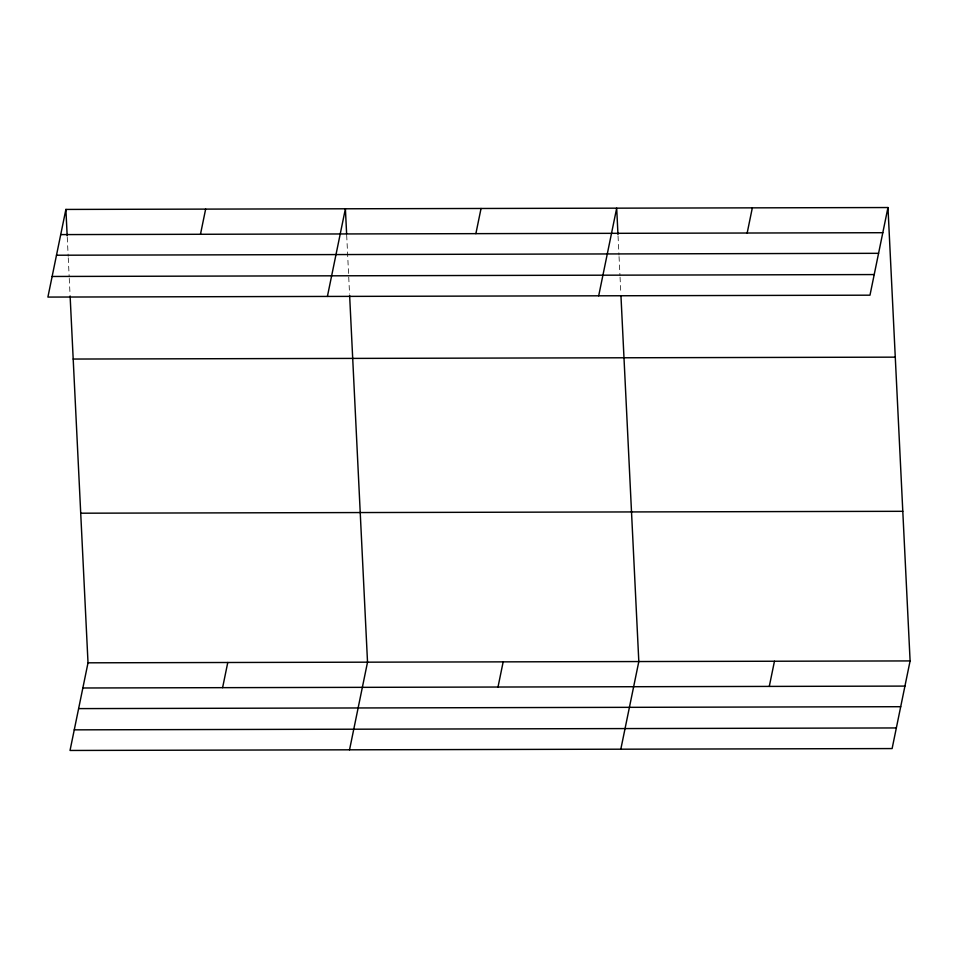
<?xml version="1.0" encoding="UTF-8"?>
<svg xmlns="http://www.w3.org/2000/svg" width="958" height="958" viewBox="0 0 958 958"><rect width="100%" height="100%" fill="white"/><g stroke="black" fill="none" stroke-linecap="round" stroke-linejoin="round"><path stroke-width="0.72" stroke-dasharray="4.79 3.59" d="M618.042 236.027L618.976 255.103M619.048 256.564L619.982 275.641M620.054 277.101L620.832 293.244M346.688 235.189L349.55 293.867M67.252 237.309L68.186 256.373M68.258 257.846L69.18 276.91M69.251 278.371L70.042 294.513"/><path stroke-width="1.44" d="M65.886 209.431L47.9 297.076L869.984 295.184L887.97 207.539L65.886 209.431L67.18 235.836M70.114 295.974L88.016 662.816L70.03 750.461L892.114 748.569L910.1 660.924L887.97 207.539M200.473 234.279L205.647 209.107M222.603 687.664L227.776 662.493M327.408 296.429L345.395 208.784L346.616 233.728M349.538 749.815L367.525 662.17L349.622 295.327M475.875 233.644L481.048 208.473M498.004 687.03L503.166 661.858M598.69 295.806L616.689 208.161L617.97 234.566M620.82 749.192L638.818 661.547L620.976 296.178M747.168 233.022L752.329 207.85M769.286 686.407L774.459 661.236M60.725 234.602L882.809 232.71M56.498 255.223L878.57 253.319M52.127 276.467L874.211 274.563M73.191 359.046L895.275 357.154M80.712 513.201L902.795 511.309M88.016 662.816L910.1 660.924M82.855 687.988L904.939 686.096M78.616 708.609L900.7 706.705M74.257 729.852L896.341 727.948"/></g></svg>
